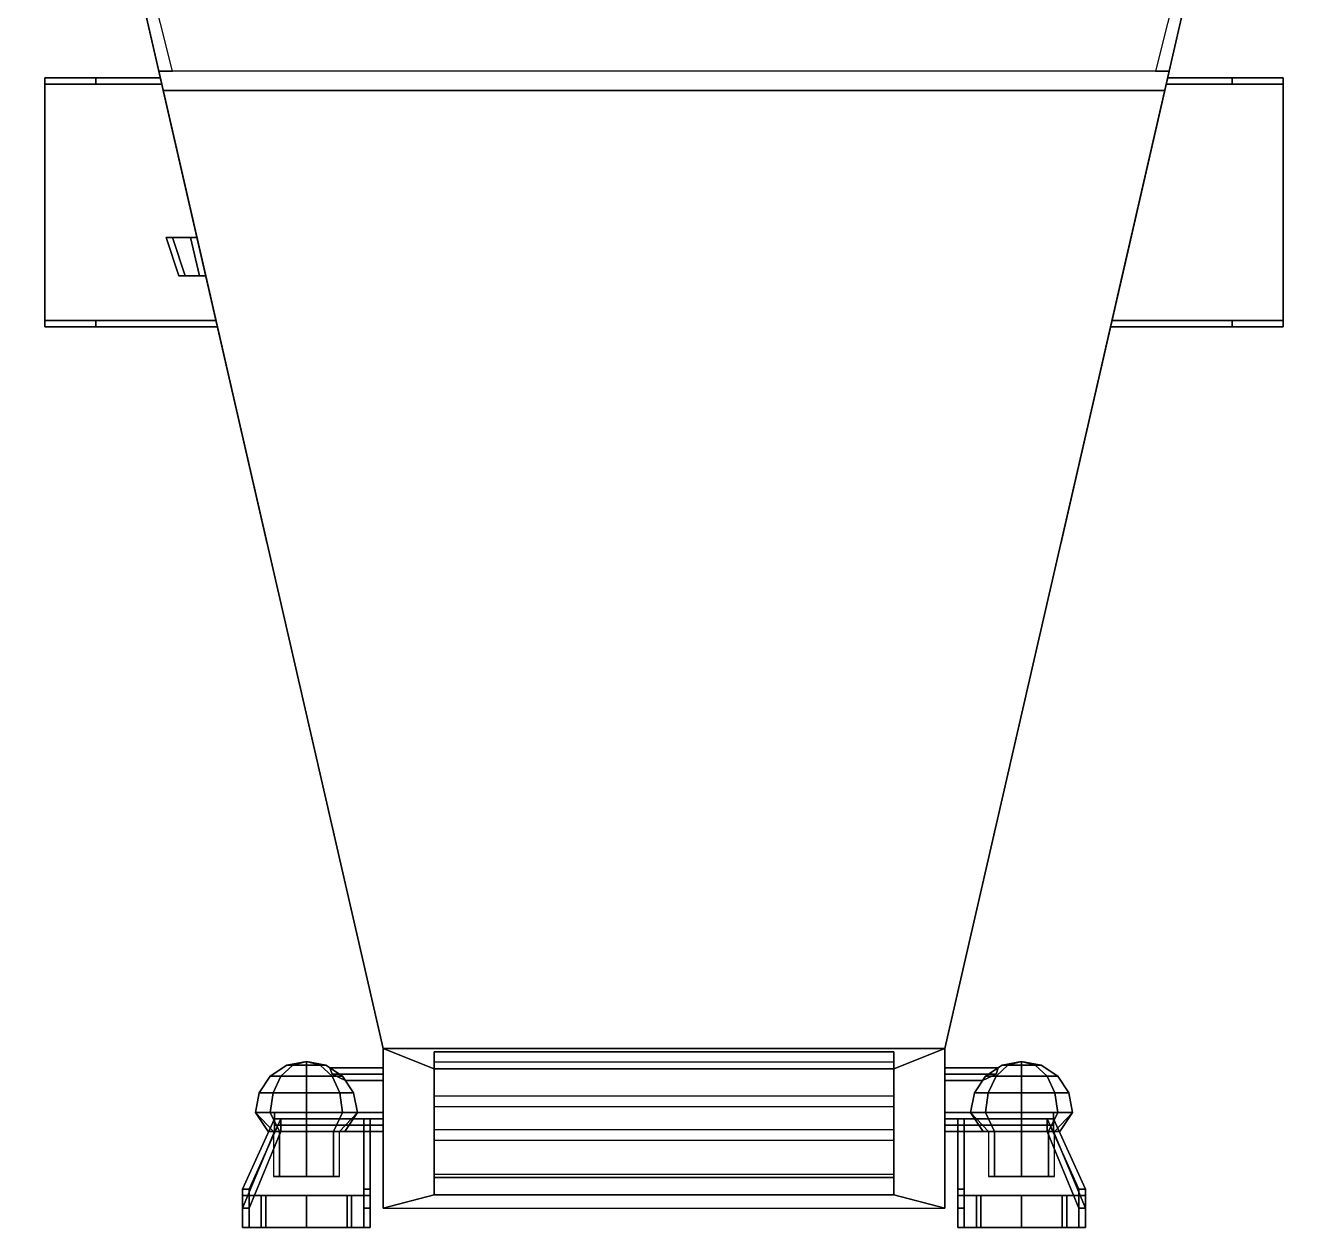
# Model space of a CAD drawing. Extents: x -1.15 to 1.15, y -2.19 to 3.37.
# Drawn here: x -1 to 1, y -2.19 to -0.308 of the extents above; entities that cross this region are included whole.
import ezdxf

# ---------------------------------------------------------------- set-up
doc = ezdxf.new("R2010")
doc.units = 0
doc.layers.get('0').update_dxf_attribs({"linetype": 'CONTINUOUS'})

msp = doc.modelspace()

# ---------------------------------------------------------------- linework, layer by layer
for points in [[(-0.7177, -0.7, 0.51), (-0.6213, -1.12, 0.89), (-0.7911, -0.38, 1.53), (-1, 0.53, 1.85)], [(-0.9707, 0.4024, 1.05), (-0.7177, -0.7, 0.51), (-1, 0.53, 1.85), (-0.9707, 0.4024, 1.05)], [(-1, 0.53, 1.85), (-1, 0.53, 1.85), (-0.7911, -0.38, 1.53), (-0.8279, -0.22, 1.85)], [(0.7911, -0.38, 1.53), (0.8784, 0, 0.77), (1, 0.53, 1.05), (1, 0.53, 1.85)], [(0.8279, -0.22, 1.85), (0.7911, -0.38, 1.53), (1, 0.53, 1.85)], [(-0.9518, 0.32, 0.74), (-0.7177, -0.7, 0.51), (-0.9707, 0.4024, 1.05), (-0.9518, 0.32, 0.74)], [(-0.9518, 0.32, 0.51), (-0.7177, -0.7, 0.51), (-0.9518, 0.32, 0.74), (-0.9518, 0.32, 0.51)], [(0.7843, -0.41, 1.53), (0.7177, -0.7, 0.77), (0.8784, 0, 0.77), (0.7911, -0.38, 1.53)], [(-0.8279, -0.22, 1.85), (-0.7911, -0.38, 1.53), (-0.77, -0.38, 1.53), (-0.8075, -0.23, 1.83)], [(0.8075, -0.23, 1.83), (0.77, -0.38, 1.53), (0.7911, -0.38, 1.53), (0.8279, -0.22, 1.85)], [(-0.7911, -0.38, 1.53), (-0.7843, -0.41, 1.53), (0.7843, -0.41, 1.53), (0.7911, -0.38, 1.53)], [(-0.6213, -1.12, 0.89), (-0.6213, -1.12, 0.89), (-0.7843, -0.41, 1.53), (-0.7911, -0.38, 1.53)], [(-0.7889, -0.39, 1.05), (-0.6993, -0.78, 1.05), (-0.97, -0.78, 1.05), (-0.97, -0.39, 1.05)], [(-0.97, -0.78, 1.05), (-0.97, -0.77, 1.07), (-0.97, -0.4, 1.07), (-0.97, -0.39, 1.05)], [(-0.97, -0.39, 1.05), (-0.97, -0.4, 1.07), (-0.97, -0.4, 1.14), (-0.97, -0.39, 1.14)], [(-0.97, -0.39, 1.14), (-0.97, -0.4, 1.14), (-0.89, -0.4, 1.21), (-0.89, -0.39, 1.21)], [(-0.7889, -0.39, 1.21), (-0.7889, -0.39, 1.05), (-0.97, -0.39, 1.05), (-0.97, -0.39, 1.14)], [(-0.7889, -0.39, 1.21), (-0.7889, -0.39, 1.21), (-0.97, -0.39, 1.14), (-0.89, -0.39, 1.21)], [(-0.97, -0.4, 1.07), (-0.97, -0.77, 1.07), (-0.7014, -0.77, 1.07), (-0.7866, -0.4, 1.07)], [(-0.97, -0.4, 1.14), (-0.97, -0.4, 1.07), (-0.7866, -0.4, 1.07), (-0.7866, -0.4, 1.21)], [(-0.89, -0.4, 1.21), (-0.97, -0.4, 1.14), (-0.7866, -0.4, 1.21)], [(-0.89, -0.39, 1.21), (-0.89, -0.4, 1.21), (-0.7866, -0.4, 1.21), (-0.7889, -0.39, 1.21)], [(0.97, -0.39, 1.05), (0.97, -0.78, 1.05), (0.6993, -0.78, 1.05), (0.7889, -0.39, 1.05)], [(0.7866, -0.4, 1.21), (0.7863, -0.4, 1.07), (0.97, -0.4, 1.14), (0.89, -0.4, 1.21)], [(0.89, -0.4, 1.21), (0.89, -0.39, 1.21), (0.7889, -0.39, 1.21), (0.7866, -0.4, 1.21)], [(0.97, -0.39, 1.14), (0.97, -0.39, 1.05), (0.7889, -0.39, 1.05)], [(0.89, -0.39, 1.21), (0.97, -0.39, 1.14), (0.7889, -0.39, 1.05), (0.7889, -0.39, 1.21)], [(0.97, -0.4, 1.14), (0.97, -0.39, 1.14), (0.89, -0.39, 1.21), (0.89, -0.4, 1.21)], [(0.97, -0.77, 1.07), (0.97, -0.78, 1.05), (0.97, -0.39, 1.05), (0.97, -0.4, 1.07)], [(0.97, -0.4, 1.07), (0.97, -0.39, 1.05), (0.97, -0.39, 1.14), (0.97, -0.4, 1.14)], [(-0.6213, -1.12, 0.89), (-0.44, -1.91, 0.89), (-0.44, -1.91, 1.36), (-0.7843, -0.41, 1.53)], [(-0.7843, -0.41, 1.53), (-0.44, -1.91, 1.36), (0.44, -1.91, 1.36), (0.7843, -0.41, 1.53)], [(0.44, -1.91, 1.36), (0.44, -1.91, 0.89), (0.6213, -1.12, 0.89), (0.7843, -0.41, 1.53)], [(0.7843, -0.41, 1.53), (0.6213, -1.12, 0.89), (0.7177, -0.7, 0.77), (0.7843, -0.41, 1.53)], [(0.7863, -0.4, 1.07), (0.7016, -0.77, 1.07), (0.97, -0.77, 1.07), (0.97, -0.4, 1.07)], [(0.7863, -0.4, 1.07), (0.7863, -0.4, 1.07), (0.97, -0.4, 1.07), (0.97, -0.4, 1.14)], [(-0.7415, -0.64, 0.57), (-0.7277, -0.7, 0.57), (-0.7277, -0.7, 0.61), (-0.7415, -0.64, 0.61)], [(-0.7415, -0.64, 0.61), (-0.7315, -0.64, 0.62), (-0.7315, -0.64, 0.57), (-0.7415, -0.64, 0.57)], [(-0.7315, -0.64, 0.57), (-0.7177, -0.7, 0.57), (-0.7277, -0.7, 0.57), (-0.7415, -0.64, 0.57)], [(-0.78, -0.64, 0.61), (-0.76, -0.7, 0.61), (-0.76, -0.7, 0.83), (-0.78, -0.64, 0.83)], [(-0.77, -0.64, 0.82), (-0.77, -0.64, 0.62), (-0.78, -0.64, 0.61), (-0.78, -0.64, 0.83)], [(-0.76, -0.7, 0.83), (-0.7277, -0.7, 0.83), (-0.7415, -0.64, 0.83), (-0.78, -0.64, 0.83)], [(-0.78, -0.64, 0.83), (-0.7415, -0.64, 0.83), (-0.7315, -0.64, 0.82), (-0.77, -0.64, 0.82)], [(-0.77, -0.64, 0.62), (-0.7315, -0.64, 0.62), (-0.7415, -0.64, 0.61), (-0.78, -0.64, 0.61)], [(-0.7415, -0.64, 0.61), (-0.7277, -0.7, 0.61), (-0.76, -0.7, 0.61), (-0.78, -0.64, 0.61)], [(-0.75, -0.7, 0.82), (-0.75, -0.7, 0.62), (-0.77, -0.64, 0.62), (-0.77, -0.64, 0.82)], [(-0.7315, -0.64, 0.82), (-0.7177, -0.7, 0.82), (-0.75, -0.7, 0.82), (-0.77, -0.64, 0.82)], [(-0.75, -0.7, 0.62), (-0.7177, -0.7, 0.62), (-0.7315, -0.64, 0.62), (-0.77, -0.64, 0.62)], [(-0.7277, -0.7, 0.87), (-0.7177, -0.7, 0.87), (-0.7315, -0.64, 0.87), (-0.7415, -0.64, 0.87)], [(-0.7415, -0.64, 0.87), (-0.7315, -0.64, 0.87), (-0.7315, -0.64, 0.82), (-0.7415, -0.64, 0.83)], [(-0.7415, -0.64, 0.83), (-0.7277, -0.7, 0.83), (-0.7277, -0.7, 0.87), (-0.7415, -0.64, 0.87)], [(-0.76, -0.7, 0.83), (-0.76, -0.7, 0.61), (-0.75, -0.7, 0.62), (-0.75, -0.7, 0.82)], [(-0.75, -0.7, 0.82), (-0.7177, -0.7, 0.82), (-0.7277, -0.7, 0.83), (-0.76, -0.7, 0.83)], [(-0.76, -0.7, 0.61), (-0.7277, -0.7, 0.61), (-0.7177, -0.7, 0.62), (-0.75, -0.7, 0.62)], [(-0.7277, -0.7, 0.83), (-0.7177, -0.7, 0.82), (-0.7177, -0.7, 0.87), (-0.7277, -0.7, 0.87)], [(-0.7277, -0.7, 0.57), (-0.7177, -0.7, 0.57), (-0.7177, -0.7, 0.62), (-0.7277, -0.7, 0.61)], [(0.7177, -0.7, 0.77), (0.6213, -1.12, 0.89), (0.7177, -0.7, 0.51), (0.7177, -0.7, 0.77)], [(-0.97, -0.77, 1.07), (-0.97, -0.78, 1.05), (-0.97, -0.78, 1.14), (-0.97, -0.77, 1.14)], [(-0.7014, -0.77, 1.07), (-0.7014, -0.77, 1.07), (-0.97, -0.77, 1.07), (-0.97, -0.77, 1.14)], [(-0.7016, -0.77, 1.21), (-0.7014, -0.77, 1.07), (-0.97, -0.77, 1.14), (-0.89, -0.77, 1.21)], [(-0.97, -0.77, 1.14), (-0.97, -0.78, 1.14), (-0.89, -0.78, 1.21), (-0.89, -0.77, 1.21)], [(-0.89, -0.77, 1.21), (-0.89, -0.78, 1.21), (-0.6993, -0.78, 1.21), (-0.7016, -0.77, 1.21)], [(0.89, -0.78, 1.21), (0.89, -0.77, 1.21), (0.7016, -0.77, 1.21), (0.6993, -0.78, 1.21)], [(0.97, -0.77, 1.14), (0.97, -0.77, 1.07), (0.7016, -0.77, 1.07)], [(0.89, -0.77, 1.21), (0.97, -0.77, 1.14), (0.7016, -0.77, 1.07), (0.7016, -0.77, 1.21)], [(0.97, -0.78, 1.14), (0.97, -0.77, 1.14), (0.89, -0.77, 1.21), (0.89, -0.78, 1.21)], [(0.97, -0.78, 1.05), (0.97, -0.77, 1.07), (0.97, -0.77, 1.14), (0.97, -0.78, 1.14)], [(-0.97, -0.78, 1.14), (-0.97, -0.78, 1.05), (-0.6993, -0.78, 1.05)], [(-0.89, -0.78, 1.21), (-0.97, -0.78, 1.14), (-0.6993, -0.78, 1.05), (-0.6993, -0.78, 1.21)], [(0.6993, -0.78, 1.05), (0.6993, -0.78, 1.05), (0.97, -0.78, 1.05), (0.97, -0.78, 1.14)], [(0.6993, -0.78, 1.21), (0.6993, -0.78, 1.05), (0.97, -0.78, 1.14), (0.89, -0.78, 1.21)], [(-0.44, -1.91, 0.89), (-0.44, -1.91, 0.89), (-0.44, -2.16, 0.89), (-0.44, -1.91, 1.36)], [(-0.44, -1.91, 1.36), (-0.36, -1.9419, 1.3), (0.36, -1.9419, 1.3), (0.44, -1.91, 1.36)], [(-0.44, -1.91, 1.36), (-0.44, -2.16, 0.89), (-0.36, -2.1387, 0.93), (-0.36, -1.9419, 1.3)], [(-0.36, -1.9151, 1.3), (-0.36, -1.9419, 1.3), (-0.36, -2.1387, 0.93), (-0.36, -2.1119, 0.93)], [(0.36, -1.9151, 1.3), (0.36, -1.9419, 1.3), (-0.36, -1.9419, 1.3), (-0.36, -1.9151, 1.3)], [(-0.36, -1.9151, 1.3), (-0.36, -2.1119, 0.93), (0.36, -2.1119, 0.93), (0.36, -1.9151, 1.3)], [(0.36, -1.9419, 1.3), (0.36, -2.1387, 0.93), (0.44, -2.16, 0.89), (0.44, -1.91, 1.36)], [(0.36, -2.1119, 0.93), (0.36, -2.1387, 0.93), (0.36, -1.9419, 1.3), (0.36, -1.9151, 1.3)], [(0.44, -1.91, 1.36), (0.44, -2.16, 0.89), (0.44, -1.91, 0.89)], [(-0.5816, -1.9361, 1.2284), (-0.6, -1.9534, 1.21), (-0.6166, -1.9534, 1.25), (-0.5906, -1.9361, 1.25)], [(-0.5906, -1.9361, 1.25), (-0.6166, -1.9534, 1.25), (-0.6, -1.9534, 1.29), (-0.5816, -1.9361, 1.2716)], [(-0.56, -1.9361, 1.2194), (-0.56, -1.9534, 1.1934), (-0.6, -1.9534, 1.21), (-0.5816, -1.9361, 1.2284)], [(-0.5816, -1.9361, 1.2716), (-0.6, -1.9534, 1.29), (-0.56, -1.9534, 1.3066), (-0.56, -1.9361, 1.2806)], [(-0.56, -1.93, 1.25), (-0.5816, -1.9361, 1.2284), (-0.5906, -1.9361, 1.25), (-0.56, -1.93, 1.25)], [(-0.56, -1.93, 1.25), (-0.5906, -1.9361, 1.25), (-0.5816, -1.9361, 1.2716), (-0.56, -1.93, 1.25)], [(-0.56, -1.93, 1.25), (-0.56, -1.9361, 1.2194), (-0.5816, -1.9361, 1.2284), (-0.56, -1.93, 1.25)], [(-0.56, -1.93, 1.25), (-0.5816, -1.9361, 1.2716), (-0.56, -1.9361, 1.2806), (-0.56, -1.93, 1.25)], [(-0.56, -1.93, 1.25), (-0.5294, -1.9361, 1.25), (-0.5384, -1.9361, 1.2284), (-0.56, -1.93, 1.25)], [(-0.56, -1.93, 1.25), (-0.5384, -1.9361, 1.2284), (-0.56, -1.9361, 1.2194), (-0.56, -1.93, 1.25)], [(-0.56, -1.93, 1.25), (-0.56, -1.9361, 1.2806), (-0.5384, -1.9361, 1.2716), (-0.56, -1.93, 1.25)], [(-0.56, -1.93, 1.25), (-0.5384, -1.9361, 1.2716), (-0.5294, -1.9361, 1.25), (-0.56, -1.93, 1.25)], [(-0.5384, -1.9361, 1.2284), (-0.52, -1.9534, 1.21), (-0.56, -1.9534, 1.1934), (-0.56, -1.9361, 1.2194)], [(-0.56, -1.9361, 1.2806), (-0.56, -1.9534, 1.3066), (-0.52, -1.9534, 1.29), (-0.5384, -1.9361, 1.2716)], [(-0.5294, -1.9361, 1.25), (-0.5034, -1.9534, 1.25), (-0.52, -1.9534, 1.21), (-0.5384, -1.9361, 1.2284)], [(-0.5384, -1.9361, 1.2716), (-0.52, -1.9534, 1.29), (-0.5034, -1.9534, 1.25), (-0.5294, -1.9361, 1.25)], [(-0.44, -1.95, 1.26), (-0.44, -1.94, 1.25), (-0.5235, -1.94, 1.25), (-0.52, -1.95, 1.26)], [(-0.44, -1.94, 1.25), (-0.44, -1.95, 1.24), (-0.52, -1.95, 1.24), (-0.5235, -1.94, 1.25)], [(-0.36, -1.9311, 1.27), (-0.36, -2.0004, 1.19), (0.36, -2.0004, 1.19), (0.36, -1.9311, 1.27)], [(0.44, -1.95, 1.24), (0.44, -1.94, 1.25), (0.5235, -1.94, 1.25), (0.52, -1.95, 1.24)], [(0.44, -1.94, 1.25), (0.44, -1.95, 1.26), (0.52, -1.95, 1.26), (0.5235, -1.94, 1.25)], [(0.5294, -1.9361, 1.25), (0.5034, -1.9534, 1.25), (0.52, -1.9534, 1.29), (0.5384, -1.9361, 1.2716)], [(0.5384, -1.9361, 1.2284), (0.52, -1.9534, 1.21), (0.5034, -1.9534, 1.25), (0.5294, -1.9361, 1.25)], [(0.5384, -1.9361, 1.2716), (0.52, -1.9534, 1.29), (0.56, -1.9534, 1.3066), (0.56, -1.9361, 1.2806)], [(0.56, -1.9361, 1.2194), (0.56, -1.9534, 1.1934), (0.52, -1.9534, 1.21), (0.5384, -1.9361, 1.2284)], [(0.56, -1.93, 1.25), (0.5294, -1.9361, 1.25), (0.5384, -1.9361, 1.2716), (0.56, -1.93, 1.25)], [(0.56, -1.93, 1.25), (0.5384, -1.9361, 1.2284), (0.5294, -1.9361, 1.25), (0.56, -1.93, 1.25)], [(0.56, -1.93, 1.25), (0.5384, -1.9361, 1.2716), (0.56, -1.9361, 1.2806), (0.56, -1.93, 1.25)], [(0.56, -1.93, 1.25), (0.56, -1.9361, 1.2194), (0.5384, -1.9361, 1.2284), (0.56, -1.93, 1.25)], [(0.56, -1.93, 1.25), (0.56, -1.9361, 1.2806), (0.5816, -1.9361, 1.2716), (0.56, -1.93, 1.25)], [(0.56, -1.93, 1.25), (0.5816, -1.9361, 1.2716), (0.5906, -1.9361, 1.25), (0.56, -1.93, 1.25)], [(0.56, -1.93, 1.25), (0.5906, -1.9361, 1.25), (0.5816, -1.9361, 1.2284), (0.56, -1.93, 1.25)], [(0.56, -1.93, 1.25), (0.5816, -1.9361, 1.2284), (0.56, -1.9361, 1.2194), (0.56, -1.93, 1.25)], [(0.56, -1.9361, 1.2806), (0.56, -1.9534, 1.3066), (0.6, -1.9534, 1.29), (0.5816, -1.9361, 1.2716)], [(0.5816, -1.9361, 1.2284), (0.6, -1.9534, 1.21), (0.56, -1.9534, 1.1934), (0.56, -1.9361, 1.2194)], [(0.5816, -1.9361, 1.2716), (0.6, -1.9534, 1.29), (0.6166, -1.9534, 1.25), (0.5906, -1.9361, 1.25)], [(0.5906, -1.9361, 1.25), (0.6166, -1.9534, 1.25), (0.6, -1.9534, 1.21), (0.5816, -1.9361, 1.2284)], [(-0.6, -1.9534, 1.21), (-0.6123, -1.9794, 1.1977), (-0.6339, -1.9794, 1.25), (-0.6166, -1.9534, 1.25)], [(-0.6166, -1.9534, 1.25), (-0.6339, -1.9794, 1.25), (-0.6123, -1.9794, 1.3023), (-0.6, -1.9534, 1.29)], [(-0.56, -1.9534, 1.1934), (-0.56, -1.9794, 1.1761), (-0.6123, -1.9794, 1.1977), (-0.6, -1.9534, 1.21)], [(-0.6, -1.9534, 1.29), (-0.6123, -1.9794, 1.3023), (-0.56, -1.9794, 1.3239), (-0.56, -1.9534, 1.3066)], [(-0.52, -1.9534, 1.21), (-0.5077, -1.9794, 1.1977), (-0.56, -1.9794, 1.1761), (-0.56, -1.9534, 1.1934)], [(-0.56, -1.9534, 1.3066), (-0.56, -1.9794, 1.3239), (-0.5077, -1.9794, 1.3023), (-0.52, -1.9534, 1.29)], [(-0.44, -1.96, 1.25), (-0.44, -1.95, 1.26), (-0.52, -1.95, 1.26), (-0.499, -1.96, 1.25)], [(-0.44, -1.95, 1.24), (-0.44, -1.96, 1.25), (-0.499, -1.96, 1.25), (-0.52, -1.95, 1.24)], [(-0.5034, -1.9534, 1.25), (-0.4861, -1.9794, 1.25), (-0.5077, -1.9794, 1.1977), (-0.52, -1.9534, 1.21)], [(-0.52, -1.9534, 1.29), (-0.5077, -1.9794, 1.3023), (-0.4861, -1.9794, 1.25), (-0.5034, -1.9534, 1.25)], [(0.44, -1.96, 1.25), (0.44, -1.95, 1.24), (0.52, -1.95, 1.24), (0.499, -1.96, 1.25)], [(0.44, -1.95, 1.26), (0.44, -1.96, 1.25), (0.499, -1.96, 1.25), (0.52, -1.95, 1.26)], [(0.5034, -1.9534, 1.25), (0.4861, -1.9794, 1.25), (0.5077, -1.9794, 1.3023), (0.52, -1.9534, 1.29)], [(0.52, -1.9534, 1.21), (0.5077, -1.9794, 1.1977), (0.4861, -1.9794, 1.25), (0.5034, -1.9534, 1.25)], [(0.52, -1.9534, 1.29), (0.5077, -1.9794, 1.3023), (0.56, -1.9794, 1.3239), (0.56, -1.9534, 1.3066)], [(0.56, -1.9534, 1.1934), (0.56, -1.9794, 1.1761), (0.5077, -1.9794, 1.1977), (0.52, -1.9534, 1.21)], [(0.56, -1.9534, 1.3066), (0.56, -1.9794, 1.3239), (0.6123, -1.9794, 1.3023), (0.6, -1.9534, 1.29)], [(0.6, -1.9534, 1.21), (0.6123, -1.9794, 1.1977), (0.56, -1.9794, 1.1761), (0.56, -1.9534, 1.1934)], [(0.6, -1.9534, 1.29), (0.6123, -1.9794, 1.3023), (0.6339, -1.9794, 1.25), (0.6166, -1.9534, 1.25)], [(0.6166, -1.9534, 1.25), (0.6339, -1.9794, 1.25), (0.6123, -1.9794, 1.1977), (0.6, -1.9534, 1.21)], [(-0.6123, -1.9794, 1.1977), (-0.6166, -2.01, 1.1934), (-0.64, -2.01, 1.25), (-0.6339, -1.9794, 1.25)], [(-0.6339, -1.9794, 1.25), (-0.64, -2.01, 1.25), (-0.6166, -2.01, 1.3066), (-0.6123, -1.9794, 1.3023)], [(-0.56, -1.9794, 1.1761), (-0.56, -2.01, 1.17), (-0.6166, -2.01, 1.1934), (-0.6123, -1.9794, 1.1977)], [(-0.6123, -1.9794, 1.3023), (-0.6166, -2.01, 1.3066), (-0.56, -2.01, 1.33), (-0.56, -1.9794, 1.3239)], [(-0.5077, -1.9794, 1.1977), (-0.5034, -2.01, 1.1934), (-0.56, -2.01, 1.17), (-0.56, -1.9794, 1.1761)], [(-0.56, -1.9794, 1.3239), (-0.56, -2.01, 1.33), (-0.5034, -2.01, 1.3066), (-0.5077, -1.9794, 1.3023)], [(-0.4861, -1.9794, 1.25), (-0.48, -2.01, 1.25), (-0.5034, -2.01, 1.1934), (-0.5077, -1.9794, 1.1977)], [(-0.5077, -1.9794, 1.3023), (-0.5034, -2.01, 1.3066), (-0.48, -2.01, 1.25), (-0.4861, -1.9794, 1.25)], [(0.4861, -1.9794, 1.25), (0.48, -2.01, 1.25), (0.5034, -2.01, 1.3066), (0.5077, -1.9794, 1.3023)], [(0.5077, -1.9794, 1.1977), (0.5034, -2.01, 1.1934), (0.48, -2.01, 1.25), (0.4861, -1.9794, 1.25)], [(0.5077, -1.9794, 1.3023), (0.5034, -2.01, 1.3066), (0.56, -2.01, 1.33), (0.56, -1.9794, 1.3239)], [(0.56, -1.9794, 1.1761), (0.56, -2.01, 1.17), (0.5034, -2.01, 1.1934), (0.5077, -1.9794, 1.1977)], [(0.56, -1.9794, 1.3239), (0.56, -2.01, 1.33), (0.6166, -2.01, 1.3066), (0.6123, -1.9794, 1.3023)], [(0.6123, -1.9794, 1.1977), (0.6166, -2.01, 1.1934), (0.56, -2.01, 1.17), (0.56, -1.9794, 1.1761)], [(0.6123, -1.9794, 1.3023), (0.6166, -2.01, 1.3066), (0.64, -2.01, 1.25), (0.6339, -1.9794, 1.25)], [(0.6339, -1.9794, 1.25), (0.64, -2.01, 1.25), (0.6166, -2.01, 1.1934), (0.6123, -1.9794, 1.1977)], [(-0.36, -1.9843, 1.17), (-0.36, -2.0536, 1.09), (0.36, -2.0536, 1.09), (0.36, -1.9843, 1.17)], [(-0.66, -2.13, 1.23), (-0.61, -2.02, 1.14), (-0.61, -2.04, 1.1), (-0.66, -2.16, 1.2)], [(-0.65, -2.13, 1.23), (-0.6, -2.02, 1.14), (-0.61, -2.02, 1.14), (-0.66, -2.13, 1.23)], [(-0.6, -2.02, 1.14), (-0.65, -2.13, 1.23), (-0.65, -2.16, 1.2), (-0.6, -2.04, 1.1)], [(-0.64, -2.01, 1.25), (-0.6166, -2.01, 1.1934), (-0.6024, -2.04, 1.2076), (-0.62, -2.04, 1.25)], [(-0.6166, -2.01, 1.3066), (-0.64, -2.01, 1.25), (-0.6117, -2.04, 1.27), (-0.6024, -2.04, 1.2924)], [(-0.64, -2.01, 1.25), (-0.64, -2.01, 1.25), (-0.62, -2.04, 1.25), (-0.6117, -2.04, 1.27)], [(-0.6166, -2.01, 1.1934), (-0.56, -2.01, 1.17), (-0.56, -2.04, 1.19), (-0.6024, -2.04, 1.2076)], [(-0.56, -2.01, 1.33), (-0.6166, -2.01, 1.3066), (-0.6024, -2.04, 1.2924), (-0.56, -2.04, 1.31)], [(-0.61, -2.03, 1.1), (-0.61, -2.04, 1.1), (-0.61, -2.02, 1.14), (-0.61, -2.01, 1.13)], [(-0.44, -2.01, 1.13), (-0.44, -2.03, 1.1), (-0.61, -2.03, 1.1), (-0.61, -2.01, 1.13)], [(-0.61, -2.01, 1.13), (-0.61, -2.02, 1.14), (-0.44, -2.02, 1.14), (-0.44, -2.01, 1.13)], [(-0.6, -2.02, 1.14), (-0.6, -2.04, 1.1), (-0.44, -2.04, 1.1), (-0.44, -2.02, 1.14)], [(-0.56, -2.01, 1.17), (-0.5034, -2.01, 1.1934), (-0.5176, -2.04, 1.2076), (-0.56, -2.04, 1.19)], [(-0.5034, -2.01, 1.3066), (-0.56, -2.01, 1.33), (-0.56, -2.04, 1.31), (-0.5176, -2.04, 1.2924)], [(-0.5034, -2.01, 1.1934), (-0.48, -2.01, 1.25), (-0.5, -2.04, 1.25), (-0.5176, -2.04, 1.2076)], [(-0.48, -2.01, 1.25), (-0.5034, -2.01, 1.3066), (-0.5176, -2.04, 1.2924), (-0.5083, -2.04, 1.27)], [(-0.48, -2.01, 1.25), (-0.48, -2.01, 1.25), (-0.5083, -2.04, 1.27), (-0.5, -2.04, 1.25)], [(-0.47, -2.13, 1.23), (-0.47, -2.02, 1.14), (-0.47, -2.04, 1.1), (-0.47, -2.16, 1.2)], [(-0.47, -2.02, 1.14), (-0.47, -2.13, 1.23), (-0.46, -2.13, 1.23), (-0.46, -2.02, 1.14)], [(-0.46, -2.02, 1.14), (-0.46, -2.13, 1.23), (-0.46, -2.16, 1.2), (-0.46, -2.04, 1.1)], [(0.61, -2.01, 1.13), (0.61, -2.03, 1.1), (0.44, -2.03, 1.1), (0.44, -2.01, 1.13)], [(0.44, -2.01, 1.13), (0.44, -2.02, 1.14), (0.61, -2.02, 1.14), (0.61, -2.01, 1.13)], [(0.44, -2.02, 1.14), (0.44, -2.04, 1.1), (0.6, -2.04, 1.1), (0.6, -2.02, 1.14)], [(0.46, -2.13, 1.23), (0.46, -2.02, 1.14), (0.46, -2.04, 1.1), (0.46, -2.16, 1.2)], [(0.47, -2.13, 1.23), (0.47, -2.02, 1.14), (0.46, -2.02, 1.14), (0.46, -2.13, 1.23)], [(0.47, -2.02, 1.14), (0.47, -2.13, 1.23), (0.47, -2.16, 1.2), (0.47, -2.04, 1.1)], [(0.5034, -2.01, 1.3066), (0.48, -2.01, 1.25), (0.5083, -2.04, 1.27), (0.5176, -2.04, 1.2924)], [(0.48, -2.01, 1.25), (0.5034, -2.01, 1.1934), (0.5176, -2.04, 1.2076), (0.5, -2.04, 1.25)], [(0.48, -2.01, 1.25), (0.48, -2.01, 1.25), (0.5, -2.04, 1.25), (0.5083, -2.04, 1.27)], [(0.56, -2.01, 1.33), (0.5034, -2.01, 1.3066), (0.5176, -2.04, 1.2924), (0.56, -2.04, 1.31)], [(0.5034, -2.01, 1.1934), (0.56, -2.01, 1.17), (0.56, -2.04, 1.19), (0.5176, -2.04, 1.2076)], [(0.6166, -2.01, 1.3066), (0.56, -2.01, 1.33), (0.56, -2.04, 1.31), (0.6024, -2.04, 1.2924)], [(0.56, -2.01, 1.17), (0.6166, -2.01, 1.1934), (0.6024, -2.04, 1.2076), (0.56, -2.04, 1.19)], [(0.65, -2.13, 1.23), (0.6, -2.02, 1.14), (0.6, -2.04, 1.1), (0.65, -2.16, 1.2)], [(0.6, -2.02, 1.14), (0.65, -2.13, 1.23), (0.66, -2.13, 1.23), (0.61, -2.02, 1.14)], [(0.64, -2.01, 1.25), (0.6166, -2.01, 1.3066), (0.6024, -2.04, 1.2924), (0.6117, -2.04, 1.27)], [(0.6166, -2.01, 1.1934), (0.64, -2.01, 1.25), (0.62, -2.04, 1.25), (0.6024, -2.04, 1.2076)], [(0.61, -2.02, 1.14), (0.61, -2.04, 1.1), (0.61, -2.03, 1.1), (0.61, -2.01, 1.13)], [(0.61, -2.02, 1.14), (0.66, -2.13, 1.23), (0.66, -2.16, 1.2), (0.61, -2.04, 1.1)], [(0.64, -2.01, 1.25), (0.64, -2.01, 1.25), (0.6117, -2.04, 1.27), (0.62, -2.04, 1.25)], [(-0.66, -2.16, 1.2), (-0.61, -2.04, 1.1), (-0.6, -2.04, 1.1), (-0.65, -2.16, 1.2)], [(-0.5176, -2.04, 1.2076), (-0.5, -2.04, 1.25), (-0.62, -2.04, 1.25), (-0.6024, -2.04, 1.2076)], [(-0.5, -2.04, 1.25), (-0.5083, -2.04, 1.27), (-0.6117, -2.04, 1.27), (-0.62, -2.04, 1.25)], [(-0.6024, -2.04, 1.2924), (-0.6117, -2.04, 1.27), (-0.6117, -2.11, 1.27), (-0.6024, -2.11, 1.2924)], [(-0.44, -2.03, 1.1), (-0.44, -2.04, 1.1), (-0.61, -2.04, 1.1), (-0.61, -2.03, 1.1)], [(-0.56, -2.04, 1.19), (-0.5176, -2.04, 1.2076), (-0.6024, -2.04, 1.2076), (-0.56, -2.04, 1.19)], [(-0.56, -2.04, 1.31), (-0.6024, -2.04, 1.2924), (-0.6024, -2.11, 1.2924), (-0.56, -2.11, 1.31)], [(-0.5176, -2.04, 1.2924), (-0.56, -2.04, 1.31), (-0.56, -2.11, 1.31), (-0.5176, -2.11, 1.2924)], [(-0.5083, -2.04, 1.27), (-0.5176, -2.04, 1.2924), (-0.5176, -2.11, 1.2924), (-0.5083, -2.11, 1.27)], [(-0.46, -2.04, 1.1), (-0.46, -2.16, 1.2), (-0.47, -2.16, 1.2), (-0.47, -2.04, 1.1)], [(-0.36, -2.0374, 1.07), (-0.36, -2.1068, 0.99), (0.36, -2.1068, 0.99), (0.36, -2.0374, 1.07)], [(0.61, -2.03, 1.1), (0.61, -2.04, 1.1), (0.44, -2.04, 1.1), (0.44, -2.03, 1.1)], [(0.46, -2.16, 1.2), (0.46, -2.04, 1.1), (0.47, -2.04, 1.1), (0.47, -2.16, 1.2)], [(0.62, -2.04, 1.25), (0.6117, -2.04, 1.27), (0.5083, -2.04, 1.27), (0.5, -2.04, 1.25)], [(0.6024, -2.04, 1.2076), (0.62, -2.04, 1.25), (0.5, -2.04, 1.25), (0.5176, -2.04, 1.2076)], [(0.5176, -2.04, 1.2924), (0.5083, -2.04, 1.27), (0.5083, -2.11, 1.27), (0.5176, -2.11, 1.2924)], [(0.56, -2.04, 1.31), (0.5176, -2.04, 1.2924), (0.5176, -2.11, 1.2924), (0.56, -2.11, 1.31)], [(0.56, -2.04, 1.19), (0.6024, -2.04, 1.2076), (0.5176, -2.04, 1.2076), (0.56, -2.04, 1.19)], [(0.6024, -2.04, 1.2924), (0.56, -2.04, 1.31), (0.56, -2.11, 1.31), (0.6024, -2.11, 1.2924)], [(0.61, -2.04, 1.1), (0.66, -2.16, 1.2), (0.65, -2.16, 1.2), (0.6, -2.04, 1.1)], [(0.6117, -2.04, 1.27), (0.6024, -2.04, 1.2924), (0.6024, -2.11, 1.2924), (0.6117, -2.11, 1.27)], [(-0.5083, -2.11, 1.27), (-0.5176, -2.11, 1.2924), (-0.6024, -2.11, 1.2924), (-0.6117, -2.11, 1.27)], [(-0.5176, -2.11, 1.2924), (-0.56, -2.11, 1.31), (-0.56, -2.11, 1.31), (-0.6024, -2.11, 1.2924)], [(-0.36, -2.1119, 0.93), (-0.36, -2.1387, 0.93), (0.36, -2.1387, 0.93), (0.36, -2.1119, 0.93)], [(0.6117, -2.11, 1.27), (0.6024, -2.11, 1.2924), (0.5176, -2.11, 1.2924), (0.5083, -2.11, 1.27)], [(0.6024, -2.11, 1.2924), (0.56, -2.11, 1.31), (0.56, -2.11, 1.31), (0.5176, -2.11, 1.2924)], [(-0.66, -2.14, 1.26), (-0.66, -2.13, 1.23), (-0.66, -2.16, 1.2), (-0.66, -2.19, 1.26)], [(-0.65, -2.14, 1.26), (-0.65, -2.13, 1.23), (-0.66, -2.13, 1.23), (-0.66, -2.14, 1.26)], [(-0.6307, -2.14, 1.3807), (-0.66, -2.14, 1.31), (-0.66, -2.19, 1.31), (-0.6307, -2.19, 1.3807)], [(-0.66, -2.14, 1.31), (-0.66, -2.14, 1.26), (-0.66, -2.19, 1.26), (-0.66, -2.19, 1.31)], [(-0.65, -2.14, 1.31), (-0.65, -2.14, 1.26), (-0.66, -2.14, 1.26), (-0.66, -2.14, 1.31)], [(-0.6236, -2.14, 1.3736), (-0.65, -2.14, 1.31), (-0.66, -2.14, 1.31), (-0.6307, -2.14, 1.3807)], [(-0.65, -2.13, 1.23), (-0.65, -2.14, 1.26), (-0.65, -2.19, 1.26), (-0.65, -2.16, 1.2)], [(-0.65, -2.14, 1.31), (-0.6236, -2.14, 1.3736), (-0.6236, -2.19, 1.3736), (-0.65, -2.19, 1.31)], [(-0.65, -2.14, 1.26), (-0.65, -2.14, 1.31), (-0.65, -2.19, 1.31), (-0.65, -2.19, 1.26)], [(-0.56, -2.14, 1.41), (-0.6307, -2.14, 1.3807), (-0.6307, -2.19, 1.3807), (-0.56, -2.19, 1.41)], [(-0.56, -2.14, 1.4), (-0.6236, -2.14, 1.3736), (-0.6307, -2.14, 1.3807), (-0.56, -2.14, 1.41)], [(-0.6236, -2.14, 1.3736), (-0.56, -2.14, 1.4), (-0.56, -2.19, 1.4), (-0.6236, -2.19, 1.3736)], [(-0.56, -2.14, 1.4), (-0.4964, -2.14, 1.3736), (-0.4964, -2.19, 1.3736), (-0.56, -2.19, 1.4)], [(-0.4893, -2.14, 1.3807), (-0.56, -2.14, 1.41), (-0.56, -2.19, 1.41), (-0.4893, -2.19, 1.3807)], [(-0.4964, -2.14, 1.3736), (-0.56, -2.14, 1.4), (-0.56, -2.14, 1.41), (-0.4893, -2.14, 1.3807)], [(-0.4964, -2.14, 1.3736), (-0.47, -2.14, 1.31), (-0.47, -2.19, 1.31), (-0.4964, -2.19, 1.3736)], [(-0.47, -2.14, 1.31), (-0.4964, -2.14, 1.3736), (-0.4893, -2.14, 1.3807), (-0.46, -2.14, 1.31)], [(-0.46, -2.14, 1.31), (-0.4893, -2.14, 1.3807), (-0.4893, -2.19, 1.3807), (-0.46, -2.19, 1.31)], [(-0.47, -2.14, 1.26), (-0.47, -2.13, 1.23), (-0.47, -2.16, 1.2), (-0.47, -2.19, 1.26)], [(-0.47, -2.13, 1.23), (-0.47, -2.14, 1.26), (-0.46, -2.14, 1.26), (-0.46, -2.13, 1.23)], [(-0.47, -2.14, 1.31), (-0.47, -2.14, 1.26), (-0.47, -2.19, 1.26), (-0.47, -2.19, 1.31)], [(-0.47, -2.14, 1.26), (-0.47, -2.14, 1.31), (-0.46, -2.14, 1.31), (-0.46, -2.14, 1.26)], [(-0.46, -2.13, 1.23), (-0.46, -2.14, 1.26), (-0.46, -2.19, 1.26), (-0.46, -2.16, 1.2)], [(-0.46, -2.14, 1.26), (-0.46, -2.14, 1.31), (-0.46, -2.19, 1.31), (-0.46, -2.19, 1.26)], [(-0.36, -2.1387, 0.93), (-0.44, -2.16, 0.89), (0.44, -2.16, 0.89), (0.36, -2.1387, 0.93)], [(0.46, -2.14, 1.26), (0.46, -2.13, 1.23), (0.46, -2.16, 1.2), (0.46, -2.19, 1.26)], [(0.47, -2.14, 1.26), (0.47, -2.13, 1.23), (0.46, -2.13, 1.23), (0.46, -2.14, 1.26)], [(0.47, -2.14, 1.31), (0.47, -2.14, 1.26), (0.46, -2.14, 1.26), (0.46, -2.14, 1.31)], [(0.46, -2.14, 1.31), (0.46, -2.14, 1.26), (0.46, -2.19, 1.26), (0.46, -2.19, 1.31)], [(0.4964, -2.14, 1.3736), (0.47, -2.14, 1.31), (0.46, -2.14, 1.31), (0.4893, -2.14, 1.3807)], [(0.4893, -2.14, 1.3807), (0.46, -2.14, 1.31), (0.46, -2.19, 1.31), (0.4893, -2.19, 1.3807)], [(0.47, -2.13, 1.23), (0.47, -2.14, 1.26), (0.47, -2.19, 1.26), (0.47, -2.16, 1.2)], [(0.47, -2.14, 1.26), (0.47, -2.14, 1.31), (0.47, -2.19, 1.31), (0.47, -2.19, 1.26)], [(0.47, -2.14, 1.31), (0.4964, -2.14, 1.3736), (0.4964, -2.19, 1.3736), (0.47, -2.19, 1.31)], [(0.56, -2.14, 1.4), (0.4964, -2.14, 1.3736), (0.4893, -2.14, 1.3807), (0.56, -2.14, 1.41)], [(0.56, -2.14, 1.41), (0.4893, -2.14, 1.3807), (0.4893, -2.19, 1.3807), (0.56, -2.19, 1.41)], [(0.4964, -2.14, 1.3736), (0.56, -2.14, 1.4), (0.56, -2.19, 1.4), (0.4964, -2.19, 1.3736)], [(0.6236, -2.14, 1.3736), (0.56, -2.14, 1.4), (0.56, -2.14, 1.41), (0.6307, -2.14, 1.3807)], [(0.6307, -2.14, 1.3807), (0.56, -2.14, 1.41), (0.56, -2.19, 1.41), (0.6307, -2.19, 1.3807)], [(0.56, -2.14, 1.4), (0.6236, -2.14, 1.3736), (0.6236, -2.19, 1.3736), (0.56, -2.19, 1.4)], [(0.65, -2.14, 1.31), (0.6236, -2.14, 1.3736), (0.6307, -2.14, 1.3807), (0.66, -2.14, 1.31)], [(0.6236, -2.14, 1.3736), (0.65, -2.14, 1.31), (0.65, -2.19, 1.31), (0.6236, -2.19, 1.3736)], [(0.66, -2.14, 1.31), (0.6307, -2.14, 1.3807), (0.6307, -2.19, 1.3807), (0.66, -2.19, 1.31)], [(0.65, -2.13, 1.23), (0.65, -2.14, 1.26), (0.66, -2.14, 1.26), (0.66, -2.13, 1.23)], [(0.65, -2.14, 1.26), (0.65, -2.13, 1.23), (0.65, -2.16, 1.2), (0.65, -2.19, 1.26)], [(0.65, -2.14, 1.26), (0.65, -2.14, 1.31), (0.66, -2.14, 1.31), (0.66, -2.14, 1.26)], [(0.65, -2.14, 1.31), (0.65, -2.14, 1.26), (0.65, -2.19, 1.26), (0.65, -2.19, 1.31)], [(0.66, -2.13, 1.23), (0.66, -2.14, 1.26), (0.66, -2.19, 1.26), (0.66, -2.16, 1.2)], [(0.66, -2.14, 1.26), (0.66, -2.14, 1.31), (0.66, -2.19, 1.31), (0.66, -2.19, 1.26)], [(-0.66, -2.19, 1.26), (-0.66, -2.16, 1.2), (-0.65, -2.16, 1.2), (-0.65, -2.19, 1.26)], [(-0.46, -2.16, 1.2), (-0.46, -2.19, 1.26), (-0.47, -2.19, 1.26), (-0.47, -2.16, 1.2)], [(0.46, -2.19, 1.26), (0.46, -2.16, 1.2), (0.47, -2.16, 1.2), (0.47, -2.19, 1.26)], [(0.66, -2.16, 1.2), (0.66, -2.19, 1.26), (0.65, -2.19, 1.26), (0.65, -2.16, 1.2)], [(-0.6307, -2.19, 1.3807), (-0.66, -2.19, 1.31), (-0.65, -2.19, 1.31), (-0.6236, -2.19, 1.3736)], [(-0.66, -2.19, 1.31), (-0.66, -2.19, 1.26), (-0.65, -2.19, 1.26), (-0.65, -2.19, 1.31)], [(-0.56, -2.19, 1.41), (-0.6307, -2.19, 1.3807), (-0.6236, -2.19, 1.3736), (-0.56, -2.19, 1.4)], [(-0.4893, -2.19, 1.3807), (-0.56, -2.19, 1.41), (-0.56, -2.19, 1.4), (-0.4964, -2.19, 1.3736)], [(-0.46, -2.19, 1.31), (-0.4893, -2.19, 1.3807), (-0.4964, -2.19, 1.3736), (-0.47, -2.19, 1.31)], [(-0.46, -2.19, 1.26), (-0.46, -2.19, 1.31), (-0.47, -2.19, 1.31), (-0.47, -2.19, 1.26)], [(0.46, -2.19, 1.31), (0.46, -2.19, 1.26), (0.47, -2.19, 1.26), (0.47, -2.19, 1.31)], [(0.4893, -2.19, 1.3807), (0.46, -2.19, 1.31), (0.47, -2.19, 1.31), (0.4964, -2.19, 1.3736)], [(0.56, -2.19, 1.41), (0.4893, -2.19, 1.3807), (0.4964, -2.19, 1.3736), (0.56, -2.19, 1.4)], [(0.6307, -2.19, 1.3807), (0.56, -2.19, 1.41), (0.56, -2.19, 1.4), (0.6236, -2.19, 1.3736)], [(0.66, -2.19, 1.31), (0.6307, -2.19, 1.3807), (0.6236, -2.19, 1.3736), (0.65, -2.19, 1.31)], [(0.66, -2.19, 1.26), (0.66, -2.19, 1.31), (0.65, -2.19, 1.31), (0.65, -2.19, 1.26)]]:
    msp.add_3dface(points)

doc.saveas('drawing.dxf')
